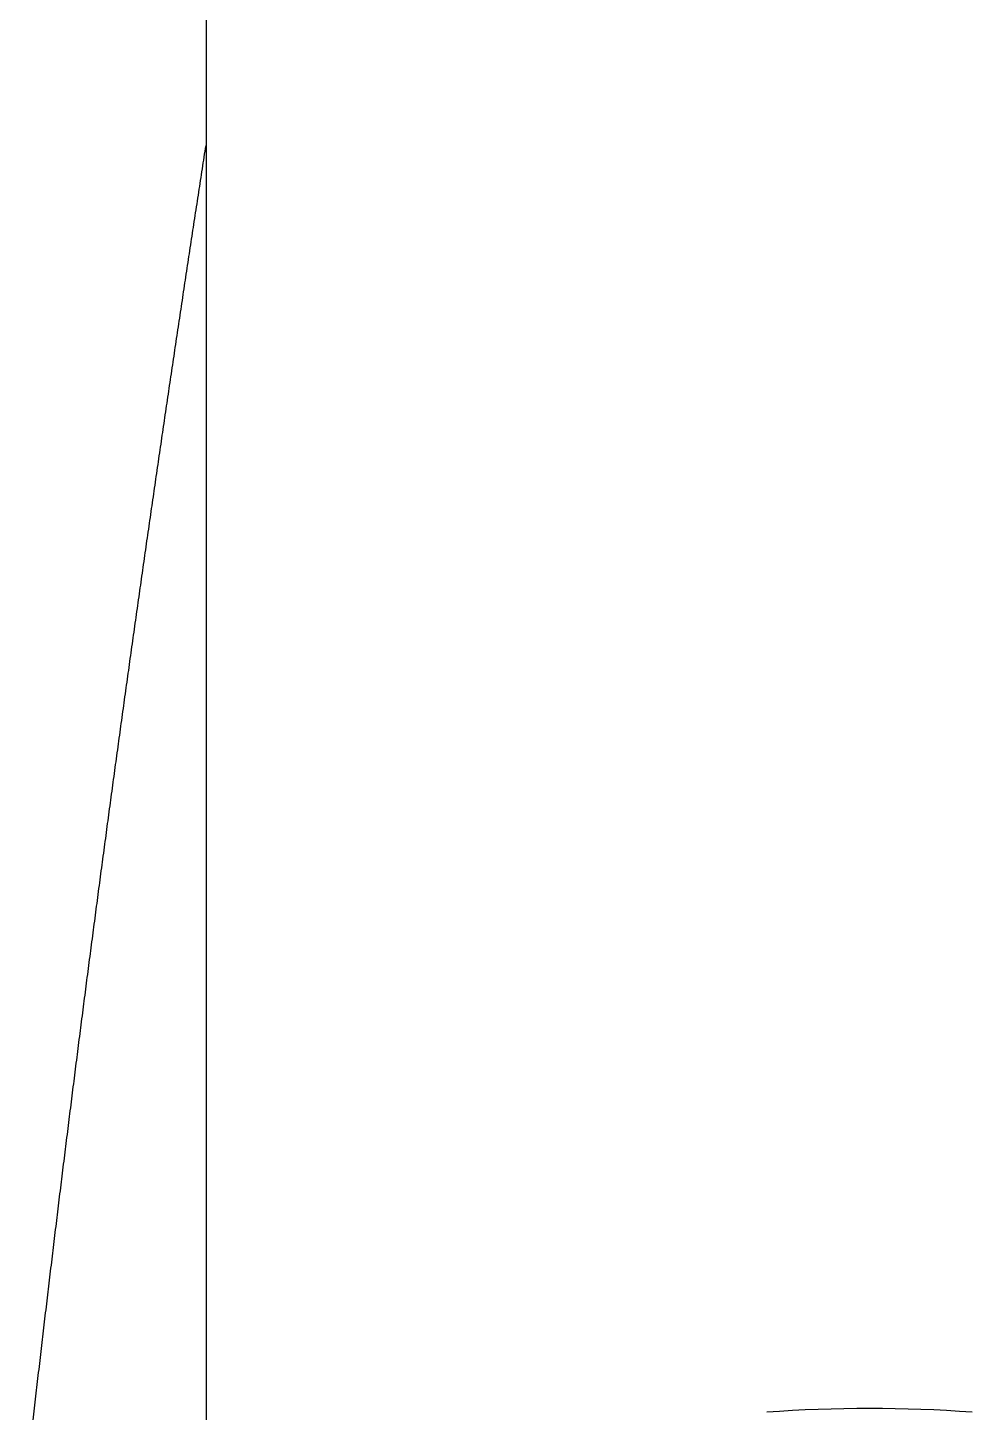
# Model space of a CAD drawing. Header units: millimetres. Extents: x 863 to 5283, y 810 to 2397.
# Drawn here: x 1723.764 to 1725.33, y 1426.871 to 1429.167 of the extents above; entities that cross this region are included whole.
import ezdxf

# ---------------------------------------------------------------- set-up
doc = ezdxf.new("R2010")
doc.units = ezdxf.units.MM
doc.layers.add('Wbudowane', color=175, linetype='Continuous')

# ---------------------------------------------------------------- blocks, each defined once
blk = doc.blocks.new('Z$W@#14502')
blk.add_line((5.45, 158.9517), (5.45, 121.9236))
blk.add_arc((6.55, 120.4988), 2.3, 85.7526, 94.2474)
blk.add_arc((6.55, 120.4988), 2.3, 85.7526, 94.2474)
blk.add_arc((6.55, 120.4988), 2.3, 85.7526, 94.2474)
blk.add_open_spline([(5.1543, 122.7003), (5.1899, 123.0157), (5.228, 123.3304), (5.2683, 123.6444), (5.3108, 123.9576), (5.3553, 124.2701), (5.4017, 124.5819), (5.4499, 124.8933)], degree=7)

msp = doc.modelspace()

# ---------------------------------------------------------------- block references
at = {"layer": 'Wbudowane'}
msp.add_blockref('Z$W@#14502', (1718.6098, 1304.0786), dxfattribs=at)

doc.saveas('drawing.dxf')
